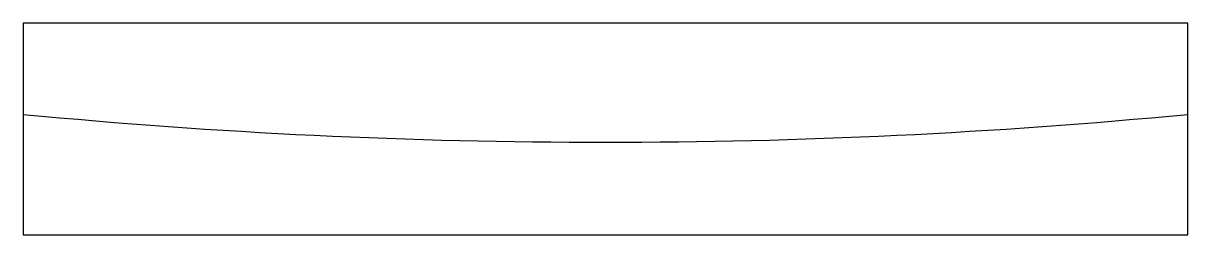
# Model space of a CAD drawing. Header units: millimetres. Extents: x -220 to 220, y -35 to 45.
import ezdxf

# ---------------------------------------------------------------- set-up
doc = ezdxf.new("R2010")
doc.units = ezdxf.units.MM
doc.layers.get('0').update_dxf_attribs({"linetype": 'CONTINUOUS'})

msp = doc.modelspace()

# ---------------------------------------------------------------- linework, layer by layer
msp.add_lwpolyline([(220, 45), (-220, 45), (-220, -35), (220, -35)], close=True)
msp.add_arc((0, 2300), 2300, 264.51114, 275.48886)

doc.saveas('drawing.dxf')
